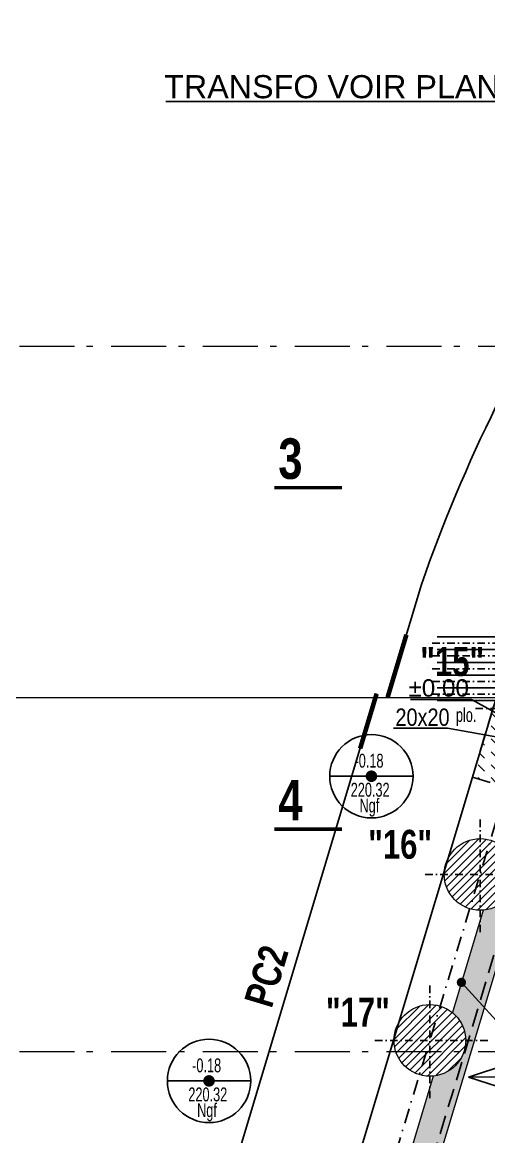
# Model space of a CAD drawing. Header units: centimetres. Extents: x 13865 to 22908, y -23237 to -19037.
# Drawn here: x 16909 to 17313, y -21251 to -20287 of the extents above; entities that cross this region are included whole.
import ezdxf
from ezdxf.enums import TextEntityAlignment as Align

# ---------------------------------------------------------------- set-up
doc = ezdxf.new("R2010")
doc.units = ezdxf.units.CM
doc.header["$LTSCALE"] = 25.4
for name, pattern in [('CACHEX2', [19.05, 12.7, -6.35]), ('Style de ligne -6', [1.04164, 0.625, -0.20828, 0.06943, -0.13893]), ('TIRETPTX2', [50.8, 25.4, -12.7, 0, -12.7])]:
    doc.linetypes.add(name, pattern=pattern)
for name, color, linetype in [('01_linteaux', 2, 'Continuous'), ('01_murs_sup', 2, 'CACHEX2'), ('01_poch_murs', 253, 'Continuous'), ('01_texte', 230, 'Continuous')]:
    doc.layers.add(name, color=color, linetype=linetype)
for name, color, linetype, lineweight in [('01_murs_coup', 5, 'Continuous', 60), ('01_PIEUX', 5, 'Continuous', 60), ('01_résv', 32, 'Continuous', 9), ('B Général', 7, 'Continuous', 5)]:
    doc.layers.add(name, color=color, linetype=linetype, lineweight=lineweight)
doc.styles.add('ARIAL NA', font='ARIALN.TTF')
doc.styles.add('impact', font='impact.ttf')
doc.styles.add('MATTE_TXT', font='arial.ttf')

msp = doc.modelspace()

# ---------------------------------------------------------------- hatches: boundary and pattern name
at = {"layer": '01_murs_sup'}
h = msp.add_hatch(dxfattribs=at)
h.set_pattern_fill('DASH', color=256, scale=2.5, angle=135)
h.set_pattern_definition([(135, (17488.856, -11291.844), (-11.22532, 9e-16), [7.9375, -7.9375])])
h.paths.add_polyline_path([(17336.17, -20884.21), (17317.02, -20878.46), (17298.7, -20939.49), (17317.85, -20945.24)])
at = {"layer": '01_poch_murs', "ltscale": 3}
h = msp.add_hatch(color=256, dxfattribs=at)
h.dxf.hatch_style = 1
h.paths.add_polyline_path([(17292.91, -21174.81), (17292.02, -21174.81, -0.318051), (17264.88, -21198.18), (17238.23, -21286.98, -0.223796), (17249.49, -21310.89), (17252.04, -21310.89)])
h.paths.add_polyline_path([(17298.13, -21174.81), (17292.91, -21174.81), (17252.04, -21310.89), (17257.26, -21310.89)])
h.paths.add_polyline_path([(17257.26, -21310.89), (17252.04, -21310.89), (17248.46, -21322.81), (17253.68, -21322.81)])
h.paths.add_polyline_path([(17252.04, -21310.89), (17249.49, -21310.89, -0.098973), (17247.11, -21322.81), (17248.46, -21322.81)])
h.paths.add_polyline_path([(17300.38, -21167.32), (17295.16, -21167.32), (17292.91, -21174.81), (17298.13, -21174.81)])
h.paths.add_polyline_path([(17338.29, -21023.75), (17336.37, -21023.75, -0.3901), (17307.94, -21054.64), (17281.38, -21143.18, -0.226967), (17292.93, -21167.32), (17295.16, -21167.32)])
h.paths.add_polyline_path([(17343.51, -21023.75), (17338.29, -21023.75), (17295.16, -21167.32), (17300.38, -21167.32)])
h.paths.add_polyline_path([(17367.11, -20926.76, -0.310647), (17339.71, -20948.76), (17324.53, -20999.37, -0.230128), (17336.37, -21023.75), (17338.29, -21023.75)])
h.paths.add_polyline_path([(17372.71, -20926.53), (17367.85, -20925.34), (17338.29, -21023.75), (17343.51, -21023.75)])
h.paths.add_polyline_path([(17375.32, -20917.85), (17370.1, -20917.85), (17367.85, -20925.34), (17372.71, -20926.53)])
at = {"layer": '01_poch_murs'}
h = msp.add_hatch(dxfattribs=at)
h.set_pattern_fill('ANSI31', color=256, scale=1.5)
h.set_pattern_definition([(45, (-903.3183, -12320.478), (-3.367596, 3.367596), [])])
h.paths.add_polyline_path([(17305.37, -20992.75, 0.414214), (17274.37, -21023.75), (17305.37, -21023.75)])
h.paths.add_polyline_path([(17305.37, -21023.75), (17274.37, -21023.75, 0.414214), (17305.37, -21054.75)])
h.paths.add_polyline_path([(17305.37, -20992.75), (17305.37, -21023.75), (17336.37, -21023.75, 0.414214)])
h.paths.add_polyline_path([(17336.37, -21023.75), (17305.37, -21023.75), (17305.37, -21054.75, 0.414214)])
h = msp.add_hatch(dxfattribs=at)
h.set_pattern_fill('ANSI31', color=256, scale=1.5)
h.set_pattern_definition([(45, (-946.7587, -12464.05), (-3.367596, 3.367596), [])])
h.paths.add_polyline_path([(17261.93, -21136.32, 0.414214), (17230.93, -21167.32), (17261.93, -21167.32)])
h.paths.add_polyline_path([(17261.93, -21167.32), (17230.93, -21167.32, 0.414214), (17261.93, -21198.32)])
h.paths.add_polyline_path([(17261.93, -21136.32), (17261.93, -21167.32), (17292.93, -21167.32, 0.414214)])
h.paths.add_polyline_path([(17292.93, -21167.32), (17261.93, -21167.32), (17261.93, -21198.32, 0.414214)])

# ---------------------------------------------------------------- linework, layer by layer
at = {"layer": '01_linteaux'}
msp.add_line((17340.86, -20798.79), (17057.56, -21742.95), dxfattribs=at)
at = {"layer": '01_linteaux', "linetype": 'TIRETPTX2', "ltscale": 0.02}
msp.add_line((17165.23, -21486.92), (17371.92, -20803.83), dxfattribs=at)
at = {"layer": '01_linteaux', "linetype": 'CACHEX2', "ltscale": 0.05}
msp.add_line((17400.85, -20815.48), (17119.78, -21751.17), dxfattribs=at)
at = {"layer": '01_linteaux', "linetype": 'Continuous'}
for p, q in [((17725.56, -20818.26), (17268.36, -20818.26)), ((17725.56, -20829.26), (17268.36, -20829.26)), ((17725.56, -20829.26), (17268.36, -20829.26)), ((17725.56, -20840.26), (17268.36, -20840.26)), ((17725.56, -20851.26), (17268.36, -20851.26)), ((17725.56, -20862.26), (17268.36, -20862.26)), ((17725.56, -20862.26), (17268.36, -20862.26)), ((17725.56, -20873.26), (17268.36, -20873.26))]:
    msp.add_line(p, q, dxfattribs=at)
at = {"layer": '01_linteaux', "linetype": 'TIRETPTX2', "ltscale": 0.01}
for p, q in [((17738.57, -20823.76), (17259.9, -20823.76)), ((17738.57, -20834.76), (17259.9, -20834.76)), ((17738.57, -20845.76), (17259.9, -20845.76)), ((17738.57, -20856.76), (17259.9, -20856.76)), ((17738.57, -20867.76), (17259.9, -20867.76)), ((17398.78, -20880.28), (17298.78, -20880.28)), ((17305.37, -21073.75), (17305.37, -20973.75)), ((17355.37, -21023.75), (17255.37, -21023.75)), ((17261.93, -21217.32), (17261.93, -21117.32)), ((17311.93, -21167.32), (17211.93, -21167.32))]:
    msp.add_line(p, q, dxfattribs=at)
at = {"layer": '01_murs_coup', "linetype": 'Continuous', "lineweight": 5}
for p, q in [((17406.41, -20814.36), (17124.8, -21751.85)), ((17307.94, -21054.64), (17281.38, -21143.18)), ((17264.88, -21198.18), (17238.23, -21286.98))]:
    msp.add_line(p, q, dxfattribs=at)
at = {"layer": '01_murs_sup', "ltscale": 0.05}
for p, q in [((17317.02, -20878.46), (17298.7, -20939.49)), ((17298.7, -20939.49), (17317.85, -20945.24)), ((17298.7, -20939.49), (17317.85, -20945.24))]:
    msp.add_line(p, q, dxfattribs=at)
at = {"layer": '01_PIEUX', "linetype": 'Continuous', "lineweight": 5}
for centre in [(17305.37, -21023.75), (17261.93, -21167.32)]:
    msp.add_circle(centre, 31, dxfattribs=at)
at = {"layer": '01_résv'}
msp.add_line((17967.36, -20870.94), (16482.36, -20870.94), dxfattribs=at)
at = {"layer": '01_texte'}
for p, q in [((17401.32, -20355.03), (17033.71, -20355.03)), ((17254.66, -20772.92), (17225.37, -20870.54)), ((17215.91, -20867.27), (17042.68, -21444.61)), ((17297.81, -20872.52), (17245.1, -20872.52)), ((17297.81, -20872.52), (17339.46, -20895.34)), ((17230.5, -20897.29), (17277.12, -20897.13)), ((17277.12, -20897.13), (17392.51, -20917.72)), ((17175.34, -20938.78), (17247.4, -20938.78)), ((17289.2, -21117.11), (17334.67, -21166.81)), ((17295.35, -21198.97), (17329.23, -21187.83)), ((17454.98, -21198.06), (17295.35, -21198.97)), ((17034.92, -21202.33), (17106.97, -21202.33)), ((17295.35, -21198.97), (17329.23, -21210.11))]:
    msp.add_line(p, q, dxfattribs=at)
for points, const_width in [([(17185.83, -20689.17), (17127.33, -20689.17)], 3), ([(17225.37, -20870.54), (17241.62, -20816.4)], 4), ([(17215.86, -20867.43), (17201.66, -20914.77)], 4), ([(17185.83, -20984.56), (17127.33, -20984.56)], 3)]:
    msp.add_lwpolyline(points, dxfattribs=dict(at, const_width=const_width))
for points, const_width in [([(17208.87, -20938.78, 1), (17213.87, -20938.78, 1)], 5), ([(17287.2, -21117.11, 1), (17291.2, -21117.11, 1)], 4), ([(17068.45, -21202.33, 1), (17073.45, -21202.33, 1)], 5)]:
    msp.add_lwpolyline(points, format="xyb", close=True, dxfattribs=dict(at, const_width=const_width))
for centre in [(17211.37, -20938.78), (17070.95, -21202.33)]:
    msp.add_circle(centre, 36.03, dxfattribs=at)
msp.add_arc((18529.6, -21216.6), 1349.93, 132.41586, 160.81298, dxfattribs=at)
at = {"layer": 'B Général', "color": 1, "linetype": 'Style de ligne -6', "lineweight": 13, "ltscale": 3}
for p, q in [((21796.28, -20567.1), (16731.13, -20567.1)), ((21796.28, -21177.1), (16731.13, -21177.1))]:
    msp.add_line(p, q, dxfattribs=at)

# ---------------------------------------------------------------- texts
at = {"layer": '01_texte'}
for s, height, style, p in [('TRANSFO VOIR PLAN N° A 04 ', 20, 'MATTE_TXT', (17032.11, -20352.29)), ('%%P0.00', 15, 'MATTE_TXT', (17243.43, -20869.9)), ('20x20', 15, 'ARIAL NA', (17232.16, -20895.2))]:
    msp.add_text(s, height=height, dxfattribs=dict(at, style=style)).set_placement(p)
at = {"layer": '01_texte', "style": 'impact'}
for s, height, rotation, p in [('3', 35, 0, (17141.35, -20692.02)), ('"15"', 25, 0, (17281.25, -20859.61)), ('4', 35, 0, (17141.35, -20987.41)), ('"16"', 25, 0, (17236.22, -21017.65)), ('PC2', 25, 73.31749, (17139.68, -21117.41)), ('"17"', 25, 0, (17199.64, -21162.89))]:
    msp.add_text(s, height=height, rotation=rotation, dxfattribs=at).set_placement(p, align=Align.BOTTOM_CENTER)
at = {"layer": '01_texte', "style": 'ARIAL NA', "width": 0.8}
for s, p in [('plo.', (17284.44, -20891.82)), ('-0.18', (17196.77, -20931.35)), ('220.32', (17193.48, -20956.46)), ('Ngf', (17201.05, -20970.09)), ('-0.18', (17056.35, -21194.9)), ('220.32', (17053.05, -21220.01)), ('Ngf', (17060.62, -21233.64))]:
    msp.add_text(s, height=12, dxfattribs=at).set_placement(p)

doc.saveas('drawing.dxf')
